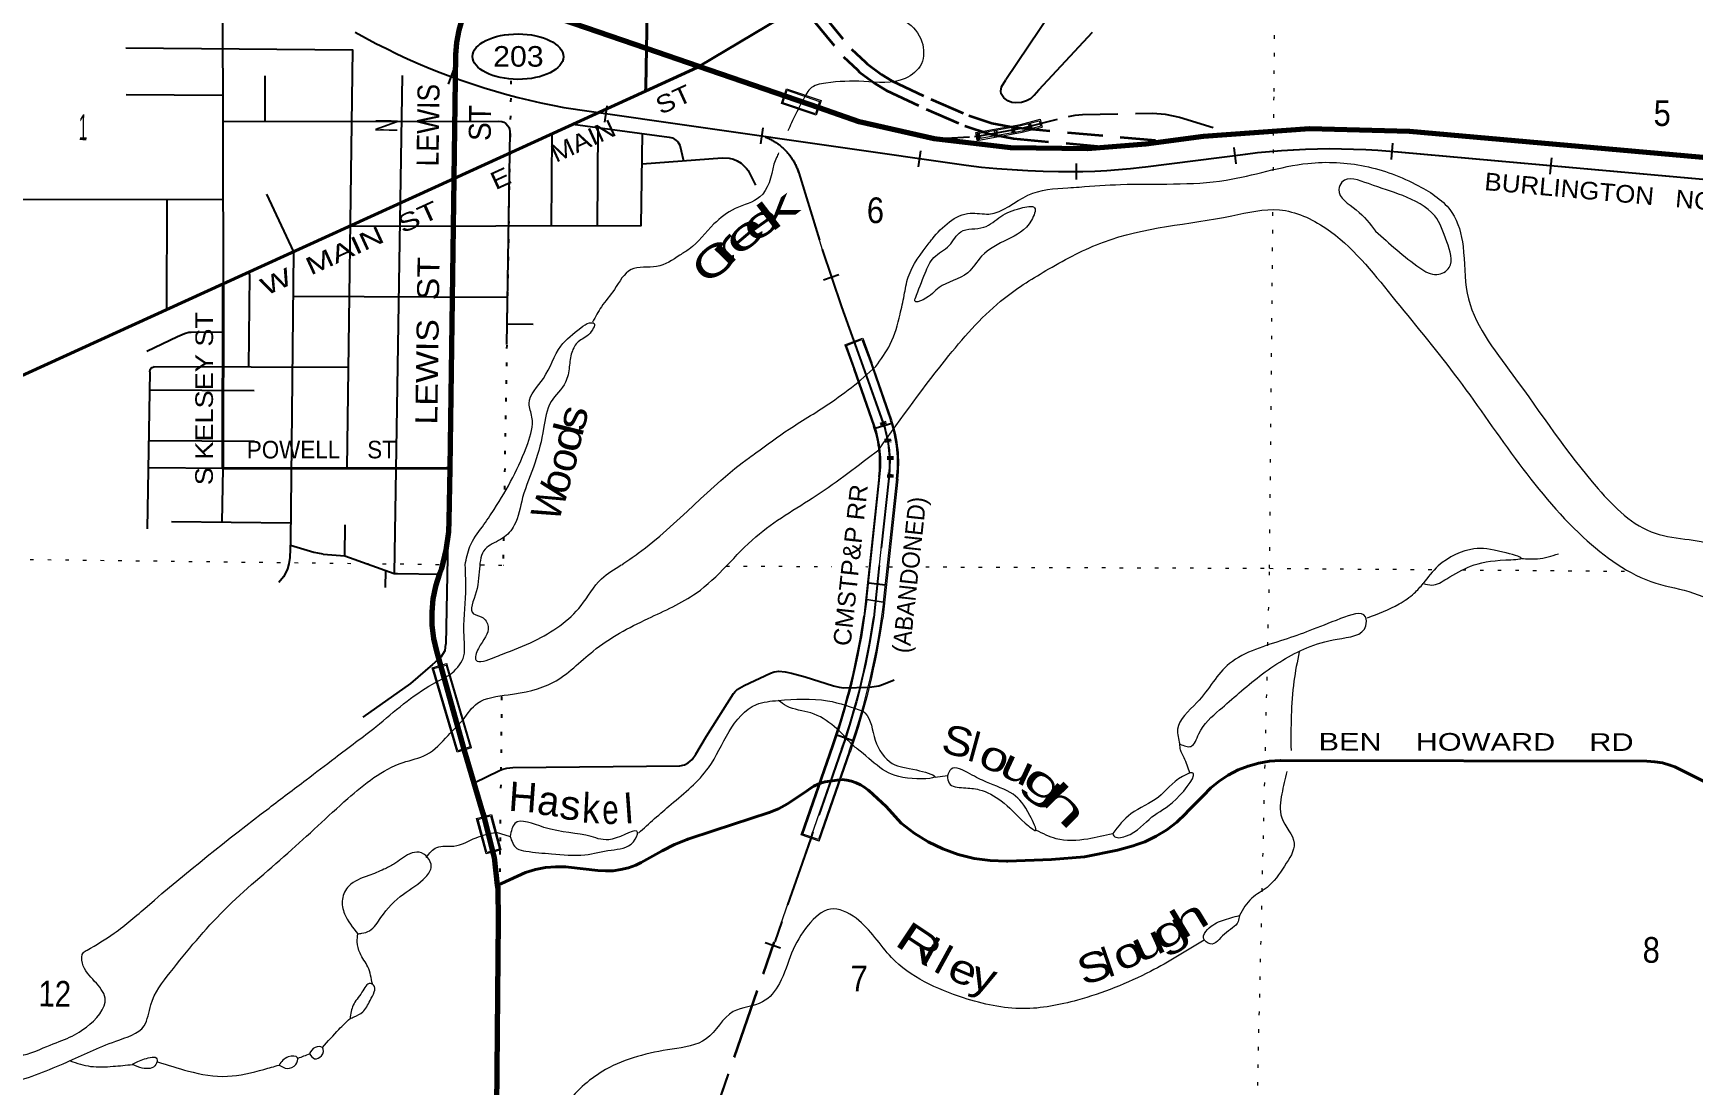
# Model space of a CAD drawing. Header units: feet. Extents: x -248627 to 3, y 0 to 184934.
# Drawn here: x -242540 to -231241, y 125791 to 132951 of the extents above; entities that cross this region are included whole.
import ezdxf
from ezdxf.enums import TextEntityAlignment as Align

# ---------------------------------------------------------------- set-up
doc = ezdxf.new("R2010")
doc.units = ezdxf.units.FT
doc.header["$LTSCALE"] = 80
for name, pattern in [('DOTTED', [1.5, 0.3, -1.2]), ('LONG_DASHED', [7.5, 6, -1.5]), ('MEDIUM_DASHED', [4.5, 3, -1.5])]:
    doc.linetypes.add(name, pattern=pattern)
for name, color, linetype, lineweight in [('17', 7, 'Continuous', 25), ('20', 7, 'Continuous', 70), ('23', 7, 'Continuous', 70), ('26', 7, 'Continuous', 40), ('29', 7, 'Continuous', 25), ('34', 7, 'Continuous', 25), ('39', 7, 'Continuous', 13), ('41', 7, 'Continuous', 13), ('49', 7, 'Continuous', 13), ('55', 7, 'Continuous', 13), ('57', 7, 'Continuous', 13), ('59', 7, 'Continuous', 13), ('6', 7, 'DOTTED', 25), ('63', 7, 'Continuous', 25), ('7', 7, 'DOTTED', 13)]:
    doc.layers.add(name, color=color, linetype=linetype, lineweight=lineweight)
doc.layers.add('27', color=7, linetype='Continuous')

msp = doc.modelspace()

# ---------------------------------------------------------------- linework, layer by layer
at = {"layer": '17'}
msp.add_ellipse((-239239.38, 132791.81), major_axis=(-309.24, 1), ratio=0.500121, dxfattribs=at)
at = {"layer": '20'}
for p, q in [((-238364.29, 132846.69), (-239518.07, 133243.67)), ((-238008.16, 132724.16), (-238364.29, 132846.69))]:
    msp.add_line(p, q, dxfattribs=at)
msp.add_lwpolyline([(-223745.13, 131447.53), (-233168.82, 132281.05), (-233851.32, 132300.5), (-234571.38, 132247.55), (-234964.08, 132195.92), (-235362.02, 132164.33), (-235885.28, 132171.18), (-236404.96, 132232.68), (-236915.36, 132348.16), (-237188.15, 132442.02), (-238008.16, 132724.16)], dxfattribs=at)
at = {"layer": '23'}
msp.add_line((-239701.83, 129989.04), (-239674.24, 131962.36), dxfattribs=at)
for points in [[(-239674.24, 131962.36), (-239662.48, 132802.99), (-239655.74, 132887.65), (-239640.18, 132971.14), (-239615.98, 133052.54), (-239583.41, 133130.97), (-239542.81, 133205.57), (-239536.82, 133214.79), (-239518.07, 133243.67)], [(-239377.57, 127150.95), (-239400.01, 127337.74), (-239401.62, 127346.59), (-239469.53, 127618.03), (-239477.53, 127644.93), (-239602.87, 128066.83), (-239792.12, 128743.51), (-239811.97, 128831.02), (-239822.56, 128920.12), (-239823.78, 129009.84), (-239815.62, 129099.19), (-239798.16, 129187.21), (-239771.59, 129272.91), (-239757.91, 129307.69), (-239727.81, 129430.62), (-239710.73, 129556.01), (-239706.84, 129630.42), (-239701.83, 129989.04)], [(-239396.49, 124100.99), (-239371.37, 126912.14), (-239374.54, 127125.69), (-239377.57, 127150.95)]]:
    msp.add_lwpolyline(points, dxfattribs=at)
at = {"layer": '26'}
msp.add_line((-239674.24, 131962.36), (-238370.38, 132557.21), dxfattribs=at)
for points in [[(-238364.29, 132846.69), (-238351.88, 133437.31)], [(-238008.16, 132724.16), (-237088.44, 133273.43), (-237061.45, 133290.67), (-237032.81, 133304.99), (-237002.83, 133316.23), (-236971.84, 133324.28), (-236940.17, 133329.05), (-236923.78, 133330.2), (-236653.04, 133343.87)], [(-238370.38, 132557.21), (-238369.76, 132586.43), (-238364.29, 132846.69)], [(-238370.38, 132557.21), (-238020.11, 132717.02), (-238008.16, 132724.16)], [(-239701.83, 129989.04), (-239724.77, 129989.02), (-241249.08, 129987.91), (-241247.32, 131222.25), (-241247.28, 131244.7), (-239674.24, 131962.36)], [(-243297.22, 130309.47), (-241247.28, 131244.7)], [(-230999.58, 127774.62), (-231364.05, 127955.93), (-231396.44, 127968.07), (-231447.6, 127982.34), (-231499.97, 127991.18), (-231552.98, 127994.5), (-234047.93, 127998.15), (-234049.23, 127998.14), (-234123.37, 127993.7), (-234196.63, 127981.53), (-234268.23, 127961.76), (-234337.36, 127934.62), (-234403.28, 127900.4), (-234465.27, 127859.48), (-234522.63, 127812.31), (-234574.75, 127759.39), (-234678.62, 127653.59), (-234692.17, 127638.89), (-234753.99, 127579.97), (-234821.63, 127527.84), (-234894.35, 127483.06), (-234971.34, 127446.13), (-235026.79, 127426.36), (-235051.62, 127417.51), (-235076.79, 127410.53), (-235158.69, 127387.83), (-235381.44, 127344.44), (-235607.51, 127324.57), (-235905.44, 127314.51), (-235913.02, 127314.33), (-236024.23, 127317.83), (-236134.45, 127332.94), (-236242.5, 127359.49), (-236347.18, 127397.18), (-236447.34, 127445.61), (-236541.89, 127504.25), (-236629.8, 127572.44), (-236732.51, 127686.49), (-236849.61, 127793.98), (-236854.19, 127797.74), (-236877.7, 127815.48), (-236906.28, 127832.91), (-236936.52, 127847.27), (-236968.1, 127858.38), (-237000.67, 127866.14), (-237033.87, 127870.44)], [(-239377.57, 127150.95), (-239351.23, 127162.9), (-239187.82, 127237.02), (-239120.84, 127257.11), (-239052.13, 127270.09), (-238982.44, 127275.81), (-238912.53, 127274.22), (-238894.66, 127272.63), (-238696.67, 127250.56), (-238643.81, 127246.91), (-238590.85, 127248.81), (-238538.38, 127256.23), (-238486.97, 127269.09), (-238437.19, 127287.26), (-238400.57, 127304.6), (-238258.43, 127383.81), (-238174.57, 127427.28), (-238086.62, 127461.75), (-238082.82, 127463), (-237903.06, 127523.78), (-237528.55, 127644.35), (-237465.16, 127670.55), (-237404.85, 127703.22), (-237389.94, 127712.62), (-237273.92, 127791.42), (-237248.92, 127808.4), (-237223.92, 127824.99), (-237221.03, 127826.91), (-237178.74, 127845.92), (-237148.41, 127854.59), (-237033.87, 127870.44)]]:
    msp.add_lwpolyline(points, dxfattribs=at)
at = {"layer": '29'}
for p, q in [((-241251.62, 133840.13), (-241247.28, 131247.25)), ((-235486.83, 133273.56), (-235918.04, 132633.77)), ((-240962.5, 132661.29), (-240962.33, 132352.16)), ((-240028.55, 132662.73), (-240081.79, 129271.6)), ((-241253.73, 132526.02), (-241905.94, 132530.97)), ((-241247.47, 132349.59), (-239370.05, 132352.34)), ((-238865.78, 132331.61), (-238209.2, 132244.54)), ((-238694.91, 132306.61), (-238699.08, 131639.81)), ((-239295.03, 132281.6), (-239316.92, 130832.36)), ((-239007.92, 132263.99), (-239013.03, 131638.42)), ((-238393.26, 132062.56), (-237848.63, 132101.59)), ((-243552.11, 131821.8), (-241248.22, 131820.12)), ((-241630.24, 131819.71), (-241632.04, 131069.74)), ((-240771.77, 131161.88), (-239317.96, 131152.91)), ((-239314.83, 130972.67), (-239135.77, 130970.19)), ((-241247.52, 130914.67), (-241464.22, 130914.51)), ((-241746.55, 130644.5), (-241762.91, 129575.92)), ((-240391.95, 130675.25), (-241717.73, 130678.79)), ((-241748.42, 130522.24), (-241035.29, 130518.82)), ((-241750.84, 130178.85), (-241033.17, 130173.33)), ((-241249.08, 129987.91), (-241754.56, 129992.27)), ((-241249.08, 129987.91), (-241254.54, 129622.77)), ((-241597.08, 129626.3), (-240786.66, 129618.6)), ((-240417.27, 129392.68), (-240414.71, 129604.68)), ((-239717.17, 129496.69), (-239730.26, 128791.59)), ((-240141.04, 129292.82), (-240142.43, 129176.13)), ((-239274.92, 127951.27), (-238137.07, 127963.67))]:
    msp.add_line(p, q, dxfattribs=at)
for points in [[(-235724.61, 132529.3), (-235693.38, 132566.61), (-235326.93, 132958.99)], [(-241909.92, 132850.61), (-240366.09, 132837.97), (-240403.65, 129991.55)], [(-235724.61, 132529.3), (-235751, 132505.42), (-235777.54, 132489.71), (-235810.57, 132479.41), (-235849.04, 132476.7), (-235877.73, 132479.41), (-235903.2, 132489.71), (-235931.9, 132510.84), (-235948.69, 132537.4), (-235952.48, 132556.36), (-235946.53, 132585.08), (-235918.04, 132633.77)], [(-239370.05, 132352.34), (-239348.66, 132349.66), (-239335.39, 132345.05), (-239322.12, 132336.66), (-239308.31, 132321.21), (-239302.08, 132310.64), (-239296.39, 132297.36), (-239295.03, 132281.6)], [(-240380.34, 131636.56), (-238400.83, 131640.92), (-238392.08, 132269.1)], [(-238209.2, 132244.54), (-238188.26, 132238.84), (-238162.26, 132221.5), (-238151.43, 132210.66), (-238138.43, 132188.98), (-238112.46, 132082.68)], [(-237848.63, 132101.59), (-237801, 132099.57), (-237772.3, 132093.6), (-237746.84, 132082.23), (-237720.3, 132065.42), (-237683.47, 132030.74), (-237672.1, 132016.11), (-237621.5, 131916.84)], [(-240951.62, 131856.3), (-240768.25, 131463.39), (-240786.82, 129494.57)], [(-241071.09, 130678.51), (-241065.65, 131303.83), (-241070.83, 131324.53)], [(-241464.22, 130914.51), (-241480.63, 130913.38), (-241508.8, 130904.71), (-241556.47, 130883.03), (-241766.63, 130783.31)], [(-241746.55, 130644.5), (-241742.25, 130661.37), (-241737.92, 130668.96), (-241729.25, 130675.46), (-241717.73, 130678.79)], [(-240786.82, 129494.57), (-240791.64, 129380.72), (-240798.13, 129337.37), (-240807.88, 129304.85), (-240816.55, 129284.25), (-240836.05, 129250.65), (-240867.09, 129210.21)], [(-240566.46, 129403.84), (-240600.97, 129409.99), (-240628.05, 129416.49), (-240788.39, 129464.18)], [(-240566.46, 129403.84), (-240417.27, 129392.68), (-240081.79, 129271.6), (-240059.08, 129273.37), (-239770.13, 129267.81)], [(-239821.13, 128652.33), (-239761.94, 128706), (-239735.94, 128749.36), (-239730.26, 128791.59)], [(-239821.13, 128652.33), (-239971.53, 128524.14), (-240296.32, 128293.59)], [(-238137.07, 127963.67), (-238106.08, 127970.55), (-238080.09, 127983.56), (-238054.08, 128005.24), (-238028.09, 128042.09), (-237956.59, 128165.66), (-237772.42, 128456.15), (-237758.88, 128471.87), (-237745.88, 128482.71), (-237698.76, 128510.35), (-237521.09, 128594.89), (-237495.63, 128603.03), (-237464.21, 128607.36), (-237419.26, 128603.56), (-237377.55, 128594.36), (-237284.93, 128568.88), (-237092.09, 128508.18), (-237053.08, 128499.52), (-237020.6, 128495.17), (-236845.1, 128499.39)], [(-236845.1, 128499.39), (-236783.34, 128508.19), (-236749.76, 128519.02), (-236677.59, 128548.04)], [(-239536.53, 127848.24), (-239365.98, 127930.44), (-239343.23, 127940.2), (-239315.07, 127947.78), (-239274.92, 127951.27)]]:
    msp.add_lwpolyline(points, dxfattribs=at)
at = {"layer": '34'}
for p, q in [((-239711.96, 132604.61), (-239674.54, 132708.7)), ((-238648.44, 132346.37), (-238632.76, 132455.86)), ((-237586.67, 132197.03), (-237571, 132306.52)), ((-233292.95, 132092.34), (-233282.47, 132202.45)), ((-236512.21, 132040.59), (-236496.54, 132150.09)), ((-234350.38, 132062.71), (-234364.35, 132172.44)), ((-232211.46, 131992.52), (-232201.58, 132102.69)), ((-235436.23, 131954.65), (-235437.75, 132065.25))]:
    msp.add_line(p, q, dxfattribs=at)
at = {"layer": '34', "lineweight": 13}
for p, q in [((-238834.69, 132429.71), (-236188.72, 132050.97)), ((-234965.96, 132040.93), (-234286.53, 132127.4)), ((-233248.18, 132141.82), (-223784.33, 131293.2)), ((-236716.52, 129922.6), (-236818.39, 128973.63)), ((-236716.52, 129922.6), (-236818.39, 128973.63)), ((-237035.85, 128079.89), (-237247.18, 127470.14)), ((-237035.85, 128079.89), (-237246.71, 127471.5)), ((-237247.36, 127469.63), (-237491.9, 126764.04))]:
    msp.add_line(p, q, dxfattribs=at)
at = {"layer": '34'}
msp.add_lwpolyline([(-240346.77, 132957.51), (-240276.76, 132918.77), (-240206.25, 132881.84), (-240135.06, 132846.11), (-240063.03, 132810.94), (-239990.5, 132777.61), (-239917.69, 132745.69), (-239844.04, 132714.34), (-239769.9, 132684.82), (-239695.49, 132656.71), (-239620, 132629.58), (-239544.64, 132604.08), (-239468.83, 132579.39), (-239392.13, 132556.3), (-239315.56, 132534.84), (-239238.31, 132514.59), (-239161.02, 132495.35), (-239082.83, 132477.7), (-239004.99, 132461.32), (-238926.25, 132446.51), (-238847.87, 132432.95), (-238834.52, 132430.8), (-236188.58, 132052.06), (-236083.76, 132040.12), (-235979.23, 132030.65), (-235874.5, 132022.97), (-235769.01, 132016.42), (-235663.85, 132012.33), (-235559.06, 132010.11), (-235453.54, 132009.01), (-235392.66, 132009.85), (-235311.75, 132012.66), (-235231.37, 132017.31), (-235151.02, 132023.35), (-235070.23, 132030.31), (-234989.96, 132039.12), (-234966.1, 132042.02), (-234286.66, 132128.49), (-234205.03, 132138.24), (-234123.62, 132146.09), (-234042.04, 132152.52), (-233959.87, 132158.08), (-233877.93, 132161.71), (-233796.29, 132163.89), (-233714.06, 132165.2), (-233632.07, 132164.58), (-233550.37, 132162.51), (-233468.02, 132159.1), (-233386.44, 132154.17), (-233304.74, 132148.31), (-233248.08, 132142.92), (-223784.25, 131294.3)], dxfattribs=at)
at = {"layer": '34', "lineweight": 13}
msp.add_lwpolyline([(-237329.11, 132000.66), (-237168.9, 131477.96), (-237037.09, 131087.5), (-236893.41, 130684.87), (-236754.26, 130294.92)], dxfattribs=at)
for centre, radius, start, end in [((-238109.77, 136945.88), 4573.98, 240.7126, 260.88088), ((-237695.24, 131886.21), 383.61, 17.35979, 68.51381), ((-233702.53, 127466.65), 4697.2, 84.44923, 97.14205), ((-235472.04, 138038.51), 6030.28, 263.17444, 270.75456), ((-235526.91, 136633.83), 4627.02, 271.66301, 276.9633), ((-237534.31, 130027.78), 824.52, 352.67126, 18.90468), ((-241572.59, 129657.08), 4803.08, 340.83019, 351.81947), ((-241572.59, 129657.08), 4803.08, 340.83019, 351.81947)]:
    msp.add_arc(centre, radius, start, end, dxfattribs=at)
at = {"layer": '34', "linetype": 'DOTTED', "lineweight": 100}
msp.add_arc((-237591.52, 129996.67), 890.86, 355.53357, 20.64081, dxfattribs=at)
at = {"layer": '39'}
for p, q in [((-236803.95, 130681.41), (-236924.85, 130573.13)), ((-236315.33, 127895.9), (-236399.32, 127884.19)), ((-239388.29, 127511.47), (-239293.24, 127482.2))]:
    msp.add_line(p, q, dxfattribs=at)
msp.add_arc((-240298.74, 124943.7), 1116, 108.79374, 113.155, dxfattribs=at)
for points in [[(-236784.69, 133301.01), (-236825.34, 133229.12), (-236800.55, 133119.86), (-236600.31, 133028.64), (-236489.27, 132892.09), (-236493.19, 132742.82), (-236603.21, 132643.27), (-236885.43, 132622.49), (-237143.36, 132611.51), (-237250.6, 132572.46), (-237280.45, 132531.74)], [(-237280.45, 132531.74), (-237349.5, 132398.12), (-237402.52, 132285.52)], [(-237465.03, 132136.16), (-237478.1, 132105.08), (-237497.17, 132060.17)], [(-237497.17, 132060.17), (-237592.3, 131836.09), (-237760.46, 131757.42), (-237904.8, 131652.24), (-238074.14, 131480.77), (-238136.42, 131440.82)], [(-235417.8, 131904.03), (-235136.18, 131921.19), (-234418.82, 131950.8), (-233861.51, 132065.08), (-233473.05, 132046.22), (-233108.21, 131912.64), (-232880.95, 131730.29), (-232805.35, 131499.34), (-232777.19, 131180.18), (-232466.08, 130623.51), (-231885.86, 129849.68), (-231497, 129546.31), (-231265.94, 129503.14), (-231050.99, 129460.17), (-230702.11, 129338.89), (-230359.6, 129191.45), (-229387.11, 128697.36), (-228593.99, 128193.34), (-228245.87, 128011.53), (-227935.04, 127749.46), (-227518.6, 127239.94), (-227309.25, 127073.95), (-226986.39, 126965.09), (-226658.57, 126928.82), (-226575.16, 126994.39), (-226454.92, 127263.31), (-226415.53, 127983.19), (-226325.21, 128274.67), (-226015.93, 128680.52)], [(-233400.15, 131603.44), (-233533.24, 131748.32), (-233650.3, 131886.96), (-233629.52, 131937.15), (-233448.39, 131926.87), (-233215.81, 131845.35), (-232998.05, 131707.5), (-232915.71, 131530.95), (-232899.83, 131355.21), (-232983, 131307.79), (-233099.23, 131353.6), (-233400.15, 131603.44)], [(-236438.81, 131524.97), (-236417.75, 131551.4), (-236159.75, 131725.82), (-236032.94, 131720.24), (-235767.48, 131848.17), (-235494.94, 131899.33), (-235417.8, 131904.03)], [(-236783.6, 130115.14), (-236305.03, 130757.03), (-235927.46, 131147.92), (-235624.85, 131346.02), (-235253.96, 131529.16), (-234379.62, 131708.18), (-234054.86, 131748.62), (-233740.26, 131623.72), (-233289, 131160.18), (-232864.76, 130630.39), (-231986.73, 129519.99), (-231493.27, 129207.28), (-231236.34, 129139.58), (-230988.14, 129019.52), (-230654.48, 128809.64), (-230488.45, 128720.86), (-230251.79, 128643.32), (-229976.38, 128446.25), (-228928.94, 127985.54), (-228295.01, 127632.78), (-227944.39, 127331.89), (-227641.25, 127098.17), (-227283.76, 126861.77), (-227056.81, 126812.6), (-226843.56, 126793.86), (-226602.31, 126760.65), (-226353.68, 126832.28), (-226175.35, 127076.29), (-226125.87, 127323.87), (-226067.64, 127468.45), (-225984.64, 127501.74), (-225893.2, 127565.19), (-225782.1, 127749.48), (-225586.13, 127954.93), (-225286.99, 128197.46), (-225087.05, 128398.82), (-225094.49, 128604.73), (-225116.21, 128796.68), (-225086.3, 128931.51), (-224856.16, 129132.51), (-224352.32, 129632.84), (-223903.82, 130216.58), (-223584.59, 130612.22), (-223166.28, 130881.55), (-222486.78, 131101.28), (-221986.7, 131149.68), (-221639.65, 131042.54), (-221393.56, 130757.05), (-221277.95, 130188.64), (-221437.79, 129815.28), (-221533.14, 129445.16)], [(-236533.68, 131147.23), (-236467.05, 131317.93), (-236407.29, 131424.15), (-236303.54, 131505.62), (-236223.8, 131599.48), (-236068.33, 131629.87), (-235952.6, 131703.12), (-235816.94, 131759.99), (-235722.25, 131762.87), (-235743.47, 131678.38), (-235906.26, 131547.19), (-236082.94, 131432.31), (-236177.01, 131320.45), (-236371.63, 131219.92), (-236481.45, 131136.51), (-236537.93, 131129.12), (-236535.72, 131145.24)], [(-236609.51, 131166.51), (-236582.19, 131291.09), (-236438.81, 131524.97)], [(-238136.42, 131440.82), (-238295.17, 131362.39), (-238468.63, 131342.31), (-238583.15, 131206.49), (-238671.25, 131088.51), (-238730.99, 130984.31)], [(-236803.95, 130681.41), (-236704.82, 130834.54), (-236637.79, 131037.52), (-236609.7, 131165.62)], [(-239598.42, 129332.2), (-239566.12, 129456.92), (-239481.84, 129591.08), (-239401.79, 129709.16), (-239172.51, 130158.35), (-239144.04, 130337.59), (-239163, 130430.64), (-239066.17, 130600.98), (-238946.54, 130821.48), (-238812.05, 130944.94), (-238751.2, 130978.51), (-238731.55, 130978.27)], [(-238731.55, 130978.27), (-238727.04, 130978.21), (-238748.05, 130909.86), (-238829.37, 130850.32), (-238872.58, 130778.2), (-238889.95, 130679.54), (-238915.45, 130574.93), (-239013.8, 130442.95), (-239064.47, 130259.95), (-239123.87, 130024.59), (-239207.42, 129789.52), (-239264.21, 129600.54), (-239343.88, 129512.73), (-239451.42, 129449.46), (-239523.75, 129147.67), (-239541.76, 128998.58), (-239485.66, 128975.7), (-239442.16, 128912.62), (-239508.52, 128762.09), (-239525.64, 128683.6), (-239400.56, 128700.24), (-239345.02, 128723.34)], [(-237618.81, 130094.93), (-237392.93, 130255.73), (-237104.6, 130439.88), (-236924.85, 130573.13)], [(-239612.04, 128276.72), (-239515.3, 128388.88), (-239305.1, 128446.85), (-238997.89, 128531.89), (-238727.33, 128744.5), (-238353.93, 128965.95), (-238025.45, 129139.52), (-237619.79, 129522), (-237209.38, 129803.53), (-236783.6, 130115.14)], [(-238533.28, 129332.11), (-238420.76, 129410.68), (-237663.24, 130063.3), (-237618.81, 130094.93)], [(-233076.29, 129204.36), (-232974.06, 129324.18), (-232730.9, 129440.27), (-232533.82, 129417.69), (-232409.49, 129375.82), (-232514.35, 129364.99), (-232754.57, 129321.51), (-232916.77, 129236.72), (-233018.02, 129193.56), (-233076.29, 129204.36)], [(-232407.37, 129375.64), (-232298.76, 129372.46), (-232155.33, 129407.03)], [(-239701.81, 128582.48), (-239612.09, 128694.74), (-239606.16, 128843.99), (-239594.3, 129142.48), (-239598.42, 129332.2)], [(-239345.02, 128723.34), (-239127.22, 128813.94), (-238809.98, 129054.24), (-238670.71, 129236.16), (-238535.71, 129330.42)], [(-233456.74, 128971.23), (-233241.2, 129065.12), (-233137.55, 129138.51), (-233076.29, 129204.36)], [(-234733.64, 128110.71), (-234748.46, 128211.78), (-234617.25, 128393.8), (-234394.33, 128659.46), (-234025.74, 128820.43), (-233639.22, 128965.04), (-233469.9, 128977.1), (-233466.64, 128916.53), (-233661.14, 128826.08), (-233869.34, 128766.06), (-234190, 128574.24), (-234462.81, 128343.49), (-234603.86, 128179.75), (-234657.3, 128095.65), (-234733.64, 128110.71)], [(-233920.63, 128739.94), (-233956.82, 128539.11), (-233976.49, 128068.12)], [(-240204.02, 128229.7), (-239820.56, 128519.84), (-239701.81, 128582.48)], [(-238418.77, 127504.87), (-238196.86, 127700.89), (-237941.94, 127950.01), (-237801.84, 128196.5), (-237616.23, 128379.88), (-237466.84, 128408.32)], [(-237466.84, 128408.32), (-237132.54, 128406.27), (-236886.72, 128332.49)], [(-236961.15, 128102.94), (-237085.79, 128230.27), (-237244.37, 128322.89), (-237408.93, 128369.28), (-237466.84, 128408.32)], [(-247315.19, 120768.03), (-247171.25, 120793.17), (-247059.2, 120843.34), (-246900.54, 121123.9), (-246690.59, 121321.11), (-246528.8, 121373.62), (-246384.13, 121505.03), (-246024.69, 121896.15), (-245642.11, 122363.66), (-245418.61, 122675.71), (-245366.71, 122955.55), (-245361.15, 123391.33), (-245318.51, 123576.45), (-245331.86, 123635.13), (-245398.1, 123652.08), (-245417.52, 123708.81), (-245411.62, 124013.43), (-245408.57, 124568.29), (-245324.25, 125021.27), (-245077.11, 125450.07), (-244798.02, 125698.9), (-244596.06, 125742.85), (-244444.15, 125652.22), (-244291.24, 125640.27), (-243949.5, 125749.1), (-243647.57, 125735.34), (-243124.36, 125702.73), (-242694.13, 125800.4), (-242311.65, 125945.06), (-241977.52, 126088.29), (-241784.85, 126192.89), (-241738.73, 126335.59), (-241607.02, 126555.95), (-241239.08, 126981.26), (-240805.16, 127369.45), (-240397.64, 127739.8), (-240021.92, 127985.43), (-239862.12, 128039.98), (-239715.47, 128169.36), (-239610.38, 128278.47)], [(-236886.72, 128332.49), (-236877.81, 128324.47), (-236807.68, 128137.98), (-236690.89, 127979.17), (-236526.31, 127934.79), (-236402, 127890.91), (-236587.44, 127879.04), (-236775.82, 127951.96), (-236929.28, 128078.93), (-236961.15, 128102.94)], [(-240681.57, 127867.7), (-240484.73, 128017.3), (-240204.02, 128229.7)], [(-234666.02, 127915.25), (-234704.62, 128017.54), (-234728.09, 128072.3), (-234733.64, 128110.71)], [(-236315.33, 127895.9), (-236290.6, 127939.99), (-236162.12, 127908.16), (-236050.05, 127852.32), (-235867.83, 127769.39), (-235754.88, 127624.75), (-235715.89, 127523.38), (-235785.75, 127572.66), (-235948.97, 127723.96), (-236099.04, 127800.45), (-236205.61, 127813.86), (-236303.9, 127845.32), (-236315.33, 127895.9)], [(-235190.51, 127502.86), (-235065.95, 127636.54), (-234879.23, 127749.28), (-234716.31, 127890.56), (-234649.52, 127915.98), (-234758.56, 127735.7), (-234923.24, 127614.62), (-235102.14, 127483.62), (-235182.66, 127486.62), (-235190.51, 127502.86)], [(-234005.45, 127924.32), (-234039.12, 127771.33), (-234039.16, 127609.91), (-233954.79, 127435.35), (-234021.2, 127280.79), (-234139.87, 127134.93), (-234243.52, 127061.54), (-234327.6, 126943.51)], [(-242172.07, 126708.1), (-241988.29, 126822.91), (-241764.42, 127005.82), (-240934.17, 127675.71), (-240681.57, 127867.7)], [(-239293.24, 127482.2), (-239259.89, 127570.57), (-239062.86, 127543.96), (-238741.42, 127481.53), (-238598.65, 127463.65), (-238424.86, 127509.96), (-238453.87, 127445.74), (-238605.65, 127389.07), (-238783.28, 127356.94), (-239010.78, 127363.74), (-239185.76, 127382.01), (-239245.94, 127400.91), (-239293.24, 127482.2)], [(-239863.3, 127339.66), (-239791.64, 127407.55), (-239676.73, 127416.24), (-239524.96, 127472.91), (-239387.51, 127511.61)], [(-235711.42, 127525.37), (-235577.62, 127469.23), (-235360.14, 127466.59), (-235190.51, 127502.86)], [(-240328.82, 126818.84), (-240419.73, 126955.14), (-240434.58, 127054.19), (-240391.13, 127144.47), (-240255.29, 127215.45), (-240152.03, 127258.59), (-240085.11, 127294.09), (-239975.48, 127363.38), (-239910.88, 127374.7), (-239829.53, 127278.87), (-239866.71, 127206.69), (-240019.25, 127089.49), (-240172.33, 126929.93), (-240250.01, 126840.08), (-240302.59, 126822.56), (-240328.82, 126818.84)], [(-234568.22, 126776.03), (-234932.61, 126563.46), (-235430.55, 126367.74), (-235799.84, 126309.68), (-236205.73, 126383.23), (-236695.65, 126657.57), (-236937.95, 126924.85), (-237112.37, 126987.51), (-237262.79, 126878.36), (-237375.99, 126688.05), (-237459.19, 126481.23), (-237573.57, 126355.5), (-237773.8, 126289.33), (-237957.42, 126103.91), (-238189.92, 126034.1), (-238642.83, 125894.33), (-238905.55, 125665.48), (-239098.05, 125258.21), (-239209.17, 124914.52), (-239209.39, 124581.59), (-239074.39, 124428.61), (-238995.05, 124332.8), (-239004.1, 124096.83), (-239125.74, 124033.74), (-239161.39, 123923.2), (-239155.11, 123783.89), (-239185.98, 123725.87)], [(-234327.6, 126943.51), (-234442.82, 126910.61), (-234544.3, 126849.29), (-234571.25, 126789.09), (-234527.44, 126750.21), (-234429.91, 126817.63), (-234336.17, 126903.26), (-234327.6, 126943.51)], [(-240230.73, 126477.96), (-240261.2, 126594.04), (-240314.39, 126687.51), (-240333.55, 126764.42), (-240328.82, 126818.84)], [(-243888.2, 126133.76), (-243995.05, 126124.97), (-244013.79, 126076.77), (-243855.72, 125996.15), (-243558.05, 125964.28), (-243152.9, 125991.63), (-242697.87, 126139.44), (-242615.49, 126124.31), (-242638.33, 126070.11), (-242647.13, 126011.7), (-242471.53, 126041.85), (-242177.7, 126183.55), (-242050.3, 126381.76), (-242121.36, 126495.62), (-242204.36, 126619.72), (-242197.39, 126692.28), (-242172.07, 126708.1)], [(-240382.5, 126242.4), (-240361.2, 126332.94), (-240301.67, 126421), (-240242.51, 126480.82), (-240222.5, 126470.48), (-240245.99, 126365.84), (-240295.32, 126287.75), (-240354.15, 126254.16), (-240382.5, 126242.4)], [(-240569.06, 126044.47), (-240457.95, 126168.66), (-240382.5, 126242.4)], [(-241862.7, 125931.52), (-241781.69, 125966.86), (-241697.1, 125967.85), (-241703.62, 125929.59), (-241796.59, 125904.49), (-241862.73, 125929.51)], [(-240865.86, 125925.44), (-240802.72, 125981.17), (-240740.37, 125974.36), (-240751.01, 125930.09), (-240809.76, 125902.56), (-240865.86, 125925.44)], [(-240659.44, 126003.64), (-240620.64, 126045.54), (-240570.3, 126044.93), (-240577.06, 125988.51), (-240623.63, 125968.9), (-240659.44, 126003.64)], [(-242287.17, 125953.27), (-242148.88, 125916.85), (-241995.81, 125917), (-241862.73, 125929.51)], [(-241692.45, 125947.98), (-241482.66, 125884.52), (-241217.27, 125849.01), (-240968.95, 125896.43), (-240865.86, 125925.44)]]:
    msp.add_spline(points, degree=3, dxfattribs=at)
at = {"layer": '49'}
for p, q in [((-235685.22, 132365.07), (-235670.37, 132311.83)), ((-236112.12, 132221.71), (-236121.89, 132275.83))]:
    msp.add_line(p, q, dxfattribs=at)
at = {"layer": '49', "linetype": 'MEDIUM_DASHED', "lineweight": 35}
for points in [[(-243785.06, 138654.37), (-241879.62, 137955.64), (-241678.6, 137863.77), (-241481.46, 137750.93), (-241293.76, 137627.2), (-241031.54, 137445.99), (-240962.48, 137395.46), (-240106.41, 136635.54), (-239613.4, 136136.99), (-239218, 135610.03), (-238403.71, 134656.6), (-237572.74, 133603.94), (-237179.62, 133098.9), (-236968.76, 132842.6), (-236873.6, 132754.29), (-236862.81, 132741.94), (-236763.56, 132669.72), (-236695.08, 132626.44), (-236429.26, 132503.09), (-236169.9, 132390.76), (-236012.73, 132338.33), (-235856.29, 132308.52), (-234839.88, 132217.17)], [(-243808.96, 138583.25), (-241908.16, 137886.22), (-241712.89, 137796.98), (-241520.77, 137687.01), (-241335.72, 137565.03), (-241075.01, 137384.86), (-241009.62, 137337.02), (-240158.02, 136581.07), (-239670.32, 136087.89), (-239276.57, 135563.12), (-238461.68, 134608.99), (-237631.77, 133557.67), (-237238.18, 133052.03), (-237023.47, 132791.06), (-236927.49, 132701.98), (-236913.74, 132686.25), (-236805.7, 132607.63), (-236731.05, 132560.45), (-236459.95, 132434.65), (-236196.72, 132320.64), (-236031.7, 132265.6), (-235866.69, 132234.15), (-235210.56, 132175.18)]]:
    msp.add_lwpolyline(points, dxfattribs=at)
at = {"layer": '49', "linetype": 'MEDIUM_DASHED', "lineweight": 25}
msp.add_lwpolyline([(-236404.96, 132232.68), (-236130.89, 132246.89), (-236107.96, 132249.76), (-235982.4, 132272.71), (-235799.22, 132306.55), (-235492.2, 132385.14), (-235446.34, 132394.32), (-235395.3, 132397.73), (-234916.58, 132405.79), (-234834.33, 132399.87), (-234735.4, 132380.55), (-234359.5, 132263.13)], dxfattribs=at)
at = {"layer": '49'}
for points in [[(-236121.89, 132275.83), (-235818.21, 132330.66), (-235685.22, 132365.07)], [(-236112.59, 132269.38), (-235816.49, 132322.84), (-235690.81, 132355.37), (-235680.26, 132317.55)], [(-235680.26, 132317.55), (-235807.63, 132284.81), (-236105.66, 132231), (-236112.59, 132269.38)], [(-236112.12, 132221.71), (-235805.92, 132276.99), (-235670.37, 132311.83)]]:
    msp.add_lwpolyline(points, dxfattribs=at)
at = {"layer": '55', "linetype": 'DOTTED', "lineweight": 100}
msp.add_arc((-236390.41, 134635.38), 2404.71, 276.53912, 287.19127, dxfattribs=at)
at = {"layer": '57'}
for points in [[(-237411.87, 132572.7), (-237175.25, 132492.01), (-237209.14, 132392.63), (-237445.76, 132473.32)], [(-237406.87, 132562.54), (-237185.4, 132487.01), (-237214.13, 132402.78), (-237435.6, 132478.31)]]:
    msp.add_lwpolyline(points, close=True, dxfattribs=at)
at = {"layer": '59'}
for p, q in [((-239823.18, 128630.98), (-239770.34, 128645.65)), ((-239653.84, 128055.23), (-239823.18, 128630.98)), ((-239813.22, 128625.44), (-239768.2, 128637.94)), ((-239554.89, 128086.37), (-239653.84, 128055.23))]:
    msp.add_line(p, q, dxfattribs=at)
for points in [[(-239728.7, 128648.92), (-239723.57, 128631.46), (-239564.78, 128091.64), (-239648.47, 128065.31), (-239813.22, 128625.44)], [(-239770.34, 128645.65), (-239748.24, 128651.79), (-239723.24, 128658.74)], [(-239768.2, 128637.94), (-239746.1, 128644.08), (-239728.7, 128648.92)], [(-239554.89, 128086.37), (-239715.89, 128633.72), (-239723.24, 128658.74)]]:
    msp.add_lwpolyline(points, dxfattribs=at)
for points in [[(-239419.73, 127631.38), (-239354.96, 127389.92), (-239406.98, 127375.97), (-239456.38, 127362.71), (-239521.15, 127604.18), (-239469.53, 127618.03)], [(-239511.35, 127598.52), (-239467.46, 127610.3), (-239425.39, 127621.58), (-239364.76, 127395.58), (-239409.05, 127383.7), (-239450.72, 127372.51)]]:
    msp.add_lwpolyline(points, close=True, dxfattribs=at)
at = {"layer": '6'}
for p, q in [((-239286.99, 132627.97), (-239332.23, 129822.22)), ((-239350.27, 128434.46), (-239357.56, 127788.11)), ((-239359.74, 127594.95), (-239361.66, 127424.39))]:
    msp.add_line(p, q, dxfattribs=at)
for points in [[(-239337.13, 129518.55), (-239340.18, 129329.06), (-239340.19, 129328.13)], [(-239362.12, 127384.16), (-239401.79, 123865.59), (-239457.19, 118573.56), (-239544.58, 113300.08), (-239632.56, 107980.2), (-239720.97, 104813.55)]]:
    msp.add_lwpolyline(points, dxfattribs=at)
at = {"layer": '63'}
for p, q in [((-237158.83, 131272.7), (-237054.03, 131308.07)), ((-236800.21, 130263.61), (-236694.58, 130296.42)), ((-236849.64, 129208.18), (-236739.67, 129196.38)), ((-237061, 128171.84), (-236956.32, 128136.11)), ((-237451.23, 126722.38), (-237555.72, 126758.66))]:
    msp.add_line(p, q, dxfattribs=at)
at = {"layer": '63', "lineweight": 13}
for p, q in [((-237014.41, 130828.41), (-236892.85, 130875.95)), ((-236892.56, 130875.19), (-236830.19, 130707.29)), ((-237013.92, 130828.59), (-236952.73, 130663.92)), ((-236945.23, 130666.7), (-237003.68, 130824)), ((-236817.68, 130273.63), (-236952.52, 130663.77)), ((-236810.11, 130276.24), (-236944.95, 130666.38)), ((-236837.65, 130704.85), (-236702.67, 130313.19)), ((-236695.11, 130315.8), (-236830.09, 130707.46)), ((-236783.36, 129929.77), (-236885.23, 128980.8)), ((-236654.1, 129915.9), (-236755.97, 128966.93)), ((-236864.91, 129095.08), (-236752.11, 129077.83)), ((-236862.2, 129094.67), (-236864.91, 129095.08)), ((-237310.46, 127493.1), (-237099.6, 128101.49)), ((-237187.63, 127450.79), (-236976.77, 128059.18)), ((-237187.98, 127450.39), (-237310.47, 127492.85))]:
    msp.add_line(p, q, dxfattribs=at)
at = {"layer": '63', "linetype": 'LONG_DASHED'}
for points in [[(-237554.35, 132244.18), (-237553.39, 132243.81), (-237547.15, 132241.25), (-237540.96, 132238.63), (-237534.86, 132235.86), (-237528.78, 132233.04), (-237522.73, 132230.06), (-237516.77, 132227), (-237510.87, 132223.85), (-237504.97, 132220.58), (-237499.19, 132217.19), (-237493.44, 132213.74), (-237487.77, 132210.16), (-237482.1, 132206.49), (-237476.57, 132202.72), (-237471.09, 132198.84), (-237465.67, 132194.89), (-237460.29, 132190.85), (-237455.03, 132186.69), (-237449.8, 132182.44), (-237444.66, 132178.12), (-237439.61, 132173.69), (-237434.65, 132169.2), (-237429.75, 132164.61), (-237424.91, 132159.95), (-237420.19, 132155.18), (-237415.54, 132150.34), (-237410.98, 132145.4), (-237406.46, 132140.41), (-237402.1, 132135.32), (-237397.79, 132130.18), (-237393.58, 132124.96), (-237389.45, 132119.65), (-237385.44, 132114.28), (-237381.48, 132108.84), (-237377.67, 132103.34), (-237373.9, 132097.74), (-237370.29, 132092.1), (-237366.73, 132086.4), (-237363.29, 132080.67), (-237359.93, 132074.82), (-237356.72, 132068.93), (-237353.58, 132063.03), (-237350.53, 132057.01), (-237347.6, 132050.99), (-237344.77, 132044.89), (-237342.07, 132038.72), (-237339.46, 132032.57), (-237336.95, 132026.34), (-237334.58, 132020.03), (-237332.28, 132013.74), (-237330.11, 132007.41), (-237328.06, 132000.99), (-237167.85, 131478.3), (-237036.05, 131087.86), (-236892.37, 130685.24), (-236753.22, 130295.28), (-236748.61, 130281.58), (-236744.35, 130267.86), (-236740.32, 130254.05), (-236736.43, 130240.11), (-236732.86, 130226.14), (-236729.56, 130212.19), (-236726.39, 130198.09), (-236723.56, 130183.96), (-236720.99, 130169.82), (-236718.62, 130155.53), (-236716.55, 130141.32), (-236714.64, 130127.05), (-236713.03, 130112.68), (-236711.71, 130098.38), (-236710.62, 130084.01), (-236709.72, 130069.66), (-236709.14, 130055.2), (-236708.76, 130040.84), (-236708.69, 130026.38), (-236708.83, 130012.01), (-236709.21, 129997.57), (-236709.88, 129983.21), (-236710.8, 129968.84), (-236711.91, 129954.49), (-236713.37, 129940.12), (-236715, 129925.78), (-236715.43, 129922.47), (-236817.3, 128973.49), (-236829.76, 128891.72), (-236843.9, 128808.65), (-236859.23, 128726.49), (-236876.09, 128644.36), (-236894.92, 128562.4), (-236914.49, 128481.22), (-236935.59, 128400.05), (-236958.65, 128319.06), (-236982.48, 128238.85), (-237007.65, 128159.1), (-237034.81, 128079.53), (-237246.14, 127469.78), (-237246.32, 127469.27), (-237490.86, 126763.68)], [(-242275.09, 117293.07), (-241989.24, 117570.41), (-241885.51, 117704.47), (-239406.85, 121328.84), (-239244.07, 121595.15), (-239125.93, 121845.99), (-239101.29, 121909.78), (-239074.18, 121999.19), (-239026.49, 122314.06), (-238996.12, 122428.61), (-238948.18, 122578.02), (-237494.74, 126763.52)]]:
    msp.add_lwpolyline(points, dxfattribs=at)
at = {"layer": '63', "lineweight": 13}
for points in [[(-237003.68, 130824), (-236897.5, 130865.53), (-236837.68, 130704.5)], [(-236662.05, 129916.75), (-236752.11, 129077.83), (-236864.91, 129095.08), (-236775.4, 129928.91)], [(-236984.32, 128061.79), (-237192.72, 127460.5), (-237300.36, 127497.81), (-237092.04, 128098.87)]]:
    msp.add_lwpolyline(points, dxfattribs=at)
at = {"layer": '63', "linetype": 'LONG_DASHED', "lineweight": 13}
msp.add_lwpolyline([(-242272.15, 117290.21), (-241986.18, 117567.67), (-241882.19, 117702.06), (-239403.41, 121326.61), (-239240.46, 121593.2), (-239122.16, 121844.38), (-239097.41, 121908.44), (-239070.17, 121998.28), (-239022.47, 122313.23), (-238992.18, 122427.46), (-238944.29, 122576.72), (-237490.87, 126762.18)], dxfattribs=at)
at = {"layer": '63', "lineweight": 13}
for centre, radius, start, end in [((-237534.31, 130027.78), 757.29, 352.67126, 18.90467), ((-237534.31, 130027.78), 765.29, 352.67126, 18.90467), ((-237534.31, 130027.78), 879.29, 352.67128, 18.90472), ((-237534.31, 130027.78), 887.29, 352.67128, 18.90472), ((-241572.59, 129657.08), 4743.85, 340.83019, 353.19126), ((-241572.59, 129657.08), 4857.85, 340.83019, 353.14698), ((-241572.59, 129657.08), 4735.85, 340.83019, 351.79564), ((-241572.59, 129657.08), 4865.85, 340.83019, 351.84916)]:
    msp.add_arc(centre, radius, start, end, dxfattribs=at)
at = {"layer": '7'}
for p, q in [((-234096.89, 132014.97), (-234091.86, 132552.35)), ((-244600.39, 129393.11), (-239750.37, 129334.05)), ((-237823.68, 129322.9), (-237101.53, 129319.98)), ((-236871.89, 129319.05), (-236858.04, 129318.99)), ((-236714.55, 129318.4), (-236671.54, 129318.23)), ((-232809.25, 129297.28), (-231677.8, 129288.13))]:
    msp.add_line(p, q, dxfattribs=at)
for points in [[(-234091.85, 132553.71), (-234072.23, 134650.44), (-234013.16, 138876.05)], [(-234134.36, 128780.35), (-234122.23, 129307.89), (-234099.41, 131746.25)], [(-239491.99, 129330.91), (-239340.18, 129329.06), (-239337.52, 129329.05)], [(-236463.48, 129317.38), (-234122.23, 129307.89), (-233001.58, 129298.83)], [(-234878.48, 92979.79), (-235025.54, 97007.76), (-234599, 102817.89), (-234548.22, 108063.57), (-234585.61, 113502.01), (-234313.54, 119043.63), (-234233.6, 124466.16), (-234138.24, 128611.67)]]:
    msp.add_lwpolyline(points, dxfattribs=at)

# ---------------------------------------------------------------- texts
at = {"layer": '17', "width": 1.1}
msp.add_text('203', height=140, dxfattribs=at).set_placement((-239236.48, 132723.5), align=Align.CENTER)
at = {"layer": '17'}
for s, width, p in [('LEWIS', 0.9, (-239780.35, 132043.52)), ('ST', 0.95, (-239424.85, 132216.77)), ('N', 0.65, (-240059.84, 132275.06)), ('LEWIS  ST', 1.15, (-239788.47, 130285.69))]:
    msp.add_text(s, height=150, rotation=89.199, dxfattribs=dict(at, width=width)).set_placement(p)
at = {"layer": '27'}
for s, rotation, width, p in [('ST', 24.524, 1.2, (-238267.35, 132394.55)), ('MAIN', 24.524, 1.15, (-238980.68, 132068.2)), ('E', 24.524, 1.2, (-239391.7, 131881.62)), ('W  MAIN  ST', 24.524, 1.4, (-240956.65, 131160.87)), ('S KELSEY ST', 89.918, 1.15, (-241316.51, 129873.33)), ('POWELL', 0.042, 0.95, (-241085.12, 130055.72)), ('ST', 0.042, 0.95, (-240265.31, 130056.28)), ('BEN    HOWARD    RD', 359.916, 1.3, (-233788.63, 128067.63))]:
    msp.add_text(s, height=120, rotation=rotation, dxfattribs=dict(at, width=width)).set_placement(p)
at = {"layer": '34', "width": 1.1}
msp.add_text('BURLINGTON   NORTHERN  -  SANTA FE', height=120, rotation=354.876, dxfattribs=at).set_placement((-232663.38, 131883.74))
at = {"layer": '41'}
for s, rotation, width, p in [('k', 37.233, 1.95, (-237516.08, 131589.76)), ('e', 35.428, 1.65, (-237634.58, 131513.94)), ('e', 40.165, 1.85, (-237741.25, 131421.47)), ('C', 37.901, 1.55, (-237961.24, 131229.26)), ('r', 45.356, 2.25, (-237822.1, 131341.65)), ('s', 77.336, 1.2, (-238791.09, 130234.41)), ('d', 75.958, 1.25, (-238831.09, 130086.42)), ('o', 75.168, 1.05, (-238863.19, 129947.66)), ('o', 75.035, 1.05, (-238905.13, 129801.85)), ('W', 71.497, 0.95, (-238965.96, 129617.28)), ('S', 346.589, 1.15, (-236367.51, 128057.02)), ('o', 336.706, 1.3, (-236117.95, 127972.22)), ('u', 335.299, 1.45, (-235974.42, 127907.12)), ('g', 323.262, 1.85, (-235820.2, 127842.99)), ('k', 357.276, 0.9, (-238806.16, 127577.13)), ('h', 314.757, 2.1, (-235701.99, 127735.08)), ('s', 354.054, 1.05, (-238962.73, 127604)), ('e', 1.689, 0.75, (-238662.62, 127564.8)), ('h', 31.398, 1.6, (-234719.57, 126773.97)), ('R', 326.369, 1.55, (-236685.97, 126750.01)), ('g', 28.125, 1.55, (-234861.4, 126697.26)), ('i', 331.279, 1.25, (-236510.86, 126624.73)), ('u', 24.4, 1.45, (-235010.4, 126619.12)), ('l', 331.279, 1.2, (-236420.53, 126570.16)), ('S', 18.581, 1.25, (-235391.54, 126464.66)), ('o', 23.49, 1.3, (-235140.25, 126558.86)), ('e', 337.303, 1.25, (-236329.52, 126520.13)), ('y', 343.093, 1.2, (-236169.72, 126454.85))]:
    msp.add_text(s, height=200, rotation=rotation, dxfattribs=dict(at, width=width)).set_placement(p)
for s, rotation, p in [('l', 344.781, (-236186.39, 128001.35)), ('H', 355.99, (-239307.75, 127657.3)), ('a', 352.308, (-239116.16, 127636.01)), ('l', 4.021, (-238508.6, 127569.23)), ('l', 19.064, (-235218.82, 126521.25))]:
    msp.add_text(s, height=200, rotation=rotation, dxfattribs=at).set_placement(p)
at = {"layer": '63'}
for s, width, p in [('CMSTP&P RR', 1.05, (-236975.24, 128774.04)), ('(ABANDONED)', 0.95, (-236572.25, 128726.35))]:
    msp.add_text(s, height=120, rotation=83.873, dxfattribs=dict(at, width=width)).set_placement(p)
at = {"layer": '7'}
for s, width, p in [('5', 0.9, (-231508.74, 132320.34)), ('1', 0.45, (-242230.18, 132223.33)), ('6', 0.9, (-236865.18, 131658.86)), ('8', 0.9, (-231583.23, 126622.77)), ('7', 0.9, (-236976.92, 126428.39)), ('12', 0.85, (-242504.08, 126325.11))]:
    msp.add_text(s, height=175, rotation=359.302, dxfattribs=dict(at, width=width)).set_placement(p)

doc.saveas('drawing.dxf')
